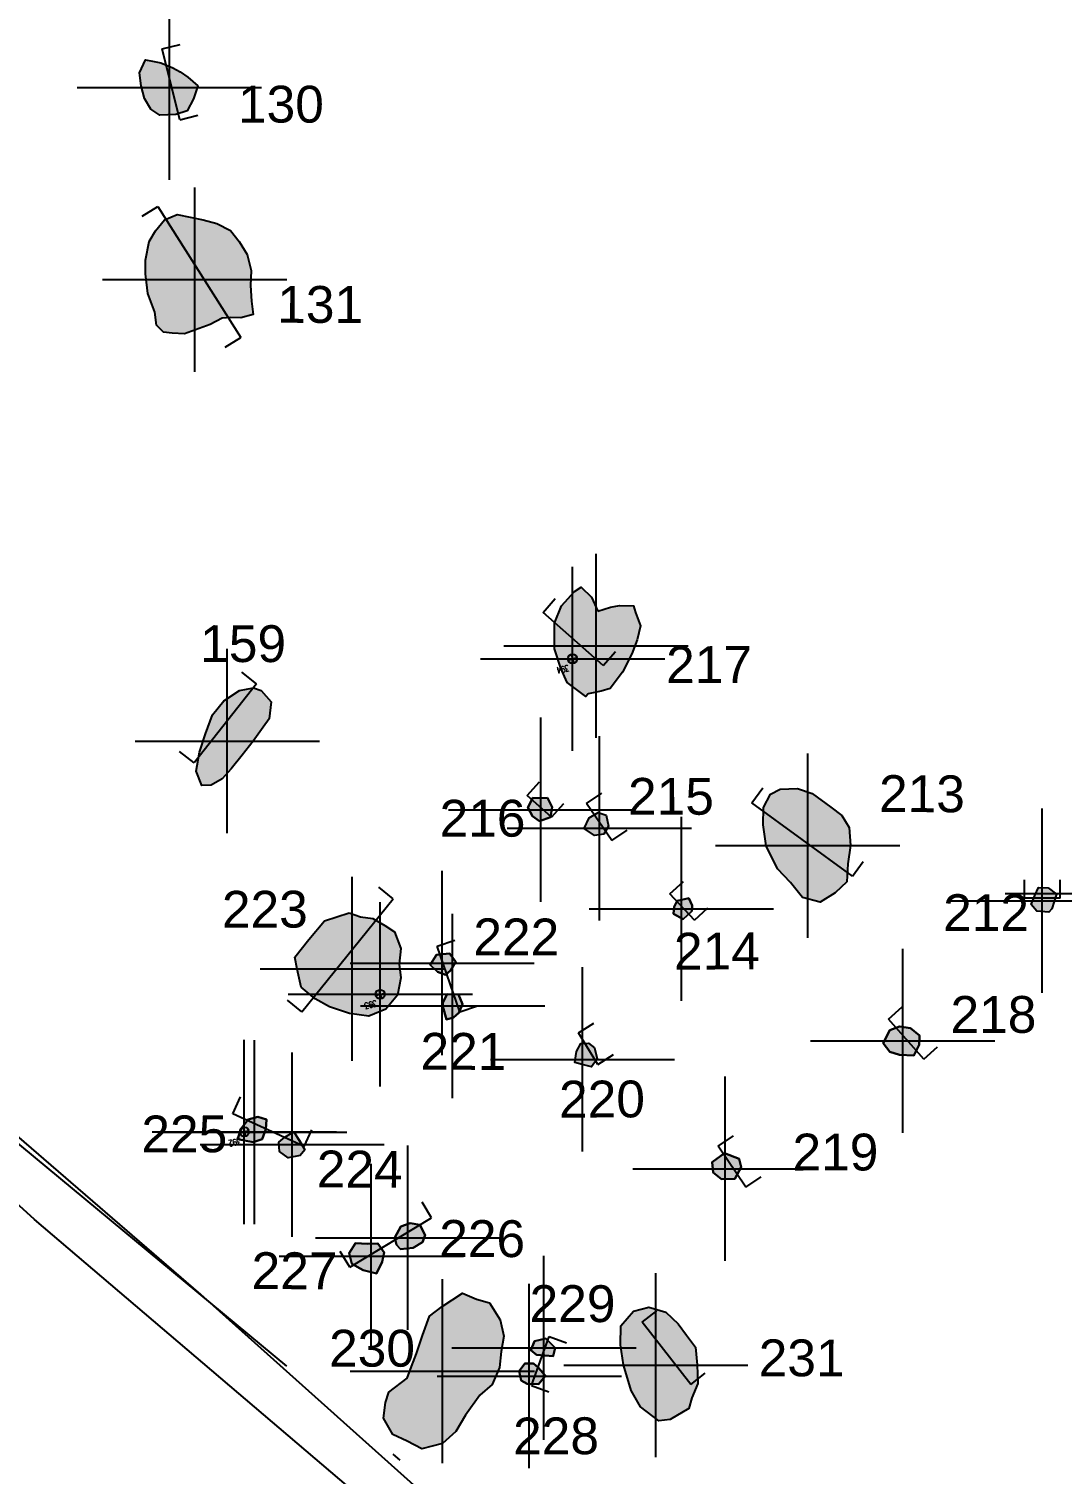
# Model space of a CAD drawing. Header units: millimetres. Extents: x 4462692 to 4462814, y 5793999 to 5794154.
# Drawn here: x 4462705.83 to 4462717.05, y 5794011.03 to 5794026.72 of the extents above; entities that cross this region are included whole.
import ezdxf
from ezdxf.enums import TextEntityAlignment as Align

# ---------------------------------------------------------------- set-up
doc = ezdxf.new("R2010")
doc.units = ezdxf.units.MM
doc.header["$PDMODE"] = 2
doc.header["$PDSIZE"] = -1
doc.linetypes.add('ACAD_ISO10W100', pattern=[18, 12, -3, 0, -3])
for name, color, linetype in [('00Befund', 36, 'Continuous'), ('00BefundNr', 36, 'Continuous'), ('00Profil', 5, 'Continuous'), ('GGok', 50, 'Continuous'), ('GGuk', 7, 'Continuous'), ('Gruben', 252, 'Continuous'), ('GUK', 90, 'ACAD_ISO10W100'), ('Höhenpunkte Befunde', 7, 'Continuous'), ('Keramik Pl.1', 60, 'Continuous'), ('Pfosten', 254, 'Continuous'), ('Salzmünder Kultur', 132, 'Continuous'), ('SBZ EZ', 16, 'Continuous'), ('Umrandung Hausgrundriss', 5, 'Continuous')]:
    doc.layers.add(name, color=color, linetype=linetype)
doc.styles.add('ROMANS', font='ROMANS.shx', dxfattribs={"width": 0.75})
doc.styles.get("Standard").update_dxf_attribs({"font": 'arial.ttf'})

# ---------------------------------------------------------------- blocks, each defined once
blk = doc.blocks.new('MESSPUNKT')
for p, q in [((0, -0.04), (0, 0.04)), ((0.04, 0), (-0.04, 0))]:
    blk.add_line(p, q)
blk.add_circle((0, 0), 0.05)
at = {"style": 'ROMANS', "width": 0.75, "flags": 1}
for tag, p in [('STANDPUNKT', (-0.06, -0.05)), ('MESSWERT', (-0.06, 0.05)), ('KOORDINATEN', (-0.06, -0.15))]:
    blk.add_attdef(tag, text='', height=0.07, dxfattribs=at).set_placement(p, align=Align.RIGHT)
at = {"style": 'ROMANS', "width": 0.75}
for tag, p in [('NUMMER', (0.06, 0.05)), ('INFO', (0.06, -0.15))]:
    blk.add_attdef(tag, p, '', height=0.07, dxfattribs=at)

msp = doc.modelspace()

# ---------------------------------------------------------------- hatches: boundary and pattern name
at = {"layer": 'Gruben'}
h = msp.add_hatch(color=256, dxfattribs=at)
h.dxf.hatch_style = 1
h.paths.add_polyline_path([(4462707.176, 5794026.371), (4462707.267, 5794026.354), (4462707.397, 5794026.3), (4462707.478, 5794026.256), (4462707.558, 5794026.2), (4462707.668, 5794026.103), (4462707.62, 5794025.962), (4462707.552, 5794025.833), (4462707.429, 5794025.793), (4462707.257, 5794025.787), (4462707.157, 5794025.851), (4462707.088, 5794025.966), (4462707.054, 5794026.104), (4462707.036, 5794026.244), (4462707.099, 5794026.385)])
h = msp.add_hatch(color=256, dxfattribs=at)
h.dxf.hatch_style = 1
h.paths.add_polyline_path([(4462707.725, 5794024.65), (4462707.875, 5794024.611), (4462708.022, 5794024.533), (4462708.118, 5794024.416), (4462708.205, 5794024.273), (4462708.247, 5794024.101), (4462708.241, 5794023.938), (4462708.252, 5794023.767), (4462708.27, 5794023.624), (4462708.134, 5794023.586), (4462708.028, 5794023.589), (4462707.933, 5794023.584), (4462707.801, 5794023.512), (4462707.642, 5794023.456), (4462707.524, 5794023.413), (4462707.391, 5794023.419), (4462707.294, 5794023.431), (4462707.22, 5794023.506), (4462707.202, 5794023.646), (4462707.125, 5794023.851), (4462707.099, 5794024.063), (4462707.1, 5794024.211), (4462707.141, 5794024.414), (4462707.208, 5794024.53), (4462707.308, 5794024.649), (4462707.445, 5794024.707)])
h = msp.add_hatch(color=256, dxfattribs=at)
h.dxf.hatch_style = 1
h.paths.add_polyline_path([(4462708.354, 5794019.539), (4462708.465, 5794019.417), (4462708.444, 5794019.232), (4462708.376, 5794019.141), (4462708.27, 5794018.989), (4462708.151, 5794018.838), (4462708.03, 5794018.69), (4462707.934, 5794018.581), (4462707.813, 5794018.514), (4462707.713, 5794018.509), (4462707.649, 5794018.664), (4462707.688, 5794018.871), (4462707.751, 5794019.072), (4462707.829, 5794019.278), (4462707.949, 5794019.429), (4462708.122, 5794019.54), (4462708.274, 5794019.571)])
h = msp.add_hatch(color=256, dxfattribs=at)
h.dxf.hatch_style = 1
h.paths.add_polyline_path([(4462714.336, 5794018.423), (4462714.538, 5794018.275), (4462714.657, 5794018.183), (4462714.737, 5794018.053), (4462714.753, 5794017.858), (4462714.721, 5794017.658), (4462714.713, 5794017.462), (4462714.584, 5794017.344), (4462714.423, 5794017.243), (4462714.231, 5794017.294), (4462714.101, 5794017.458), (4462713.96, 5794017.604), (4462713.836, 5794017.853), (4462713.803, 5794018.084), (4462713.809, 5794018.269), (4462713.884, 5794018.416), (4462713.987, 5794018.468), (4462714.177, 5794018.475)])
h = msp.add_hatch(color=256, dxfattribs=at)
h.dxf.hatch_style = 1
h.paths.add_polyline_path([(4462710.833, 5794012.893), (4462710.951, 5794012.709), (4462710.99, 5794012.531), (4462710.96, 5794012.365), (4462710.944, 5794012.19), (4462710.862, 5794012.006), (4462710.728, 5794011.89), (4462710.575, 5794011.674), (4462710.467, 5794011.497), (4462710.325, 5794011.366), (4462710.099, 5794011.308), (4462709.941, 5794011.392), (4462709.784, 5794011.464), (4462709.684, 5794011.641), (4462709.705, 5794011.811), (4462709.74, 5794011.924), (4462709.941, 5794012.074), (4462709.989, 5794012.201), (4462710.042, 5794012.344), (4462710.106, 5794012.54), (4462710.182, 5794012.748), (4462710.321, 5794012.855), (4462710.541, 5794013), (4462710.694, 5794012.935)])
h = msp.add_hatch(color=256, dxfattribs=at)
h.dxf.hatch_style = 1
h.paths.add_polyline_path([(4462712.749, 5794012.793), (4462712.882, 5794012.666), (4462712.972, 5794012.541), (4462713.069, 5794012.412), (4462713.088, 5794012.221), (4462713.095, 5794012.019), (4462713.031, 5794011.864), (4462712.996, 5794011.746), (4462712.793, 5794011.627), (4462712.671, 5794011.612), (4462712.474, 5794011.763), (4462712.372, 5794011.943), (4462712.289, 5794012.22), (4462712.254, 5794012.439), (4462712.258, 5794012.644), (4462712.396, 5794012.802), (4462712.564, 5794012.845)])
at = {"layer": 'Pfosten'}
h = msp.add_hatch(color=256, dxfattribs=at)
h.dxf.hatch_style = 1
h.paths.add_polyline_path([(4462711.874, 5794010.228), (4462711.971, 5794010.089), (4462712.041, 5794009.985), (4462712.038, 5794009.823), (4462711.945, 5794009.756), (4462711.741, 5794009.804), (4462711.616, 5794009.819), (4462711.57, 5794009.916), (4462711.557, 5794010.085), (4462711.66, 5794010.183), (4462711.765, 5794010.212)])
h.paths.add_polyline_path([(4462716.897, 5794017.399), (4462716.987, 5794017.329), (4462716.936, 5794017.171), (4462716.904, 5794017.136), (4462716.774, 5794017.145), (4462716.714, 5794017.219), (4462716.751, 5794017.317), (4462716.791, 5794017.403)])
h.paths.add_polyline_path([(4462717.551, 5794017.509), (4462717.653, 5794017.415), (4462717.625, 5794017.274), (4462717.599, 5794017.172), (4462717.464, 5794017.127), (4462717.307, 5794017.178), (4462717.229, 5794017.294), (4462717.278, 5794017.399), (4462717.368, 5794017.507)])
h.paths.add_polyline_path([(4462721.565, 5794018.173), (4462721.752, 5794018.136), (4462721.79, 5794018.027), (4462721.845, 5794017.899), (4462721.745, 5794017.781), (4462721.66, 5794017.758), (4462721.483, 5794017.75), (4462721.394, 5794017.903), (4462721.334, 5794018.013), (4462721.425, 5794018.145)])
h.paths.add_polyline_path([(4462726.593, 5794005.94), (4462726.722, 5794005.883), (4462726.758, 5794005.8), (4462726.774, 5794005.644), (4462726.744, 5794005.545), (4462726.616, 5794005.518), (4462726.452, 5794005.601), (4462726.377, 5794005.727), (4462726.43, 5794005.85), (4462726.499, 5794005.921)])
h.paths.add_polyline_path([(4462735.262, 5794014.212), (4462735.343, 5794014.166), (4462735.401, 5794014.048), (4462735.364, 5794013.92), (4462735.226, 5794013.881), (4462735.121, 5794013.931), (4462735.051, 5794014.027), (4462735.043, 5794014.125), (4462735.141, 5794014.22)])
h.paths.add_polyline_path([(4462735.234, 5794019.602), (4462735.399, 5794019.577), (4462735.48, 5794019.518), (4462735.497, 5794019.397), (4462735.414, 5794019.291), (4462735.27, 5794019.272), (4462735.18, 5794019.328), (4462735.137, 5794019.423), (4462735.161, 5794019.528)])
h.paths.add_polyline_path([(4462727.025, 5794016.42), (4462727.124, 5794016.323), (4462727.135, 5794016.189), (4462727.08, 5794016.023), (4462726.979, 5794015.956), (4462726.835, 5794015.946), (4462726.711, 5794016.045), (4462726.705, 5794016.144), (4462726.72, 5794016.312), (4462726.823, 5794016.407), (4462726.93, 5794016.433)])
h = msp.add_hatch(color=256, dxfattribs=at)
h.dxf.hatch_style = 1
h.paths.add_polyline_path([(4462715.18, 5794015.852), (4462715.106, 5794015.713), (4462715.177, 5794015.618), (4462715.283, 5794015.587), (4462715.44, 5794015.579), (4462715.497, 5794015.696), (4462715.501, 5794015.797), (4462715.402, 5794015.874), (4462715.283, 5794015.892)])
h.paths.add_polyline_path([(4462712.997, 5794017.285), (4462712.87, 5794017.257), (4462712.838, 5794017.194), (4462712.832, 5794017.118), (4462712.937, 5794017.058), (4462713.029, 5794017.144), (4462713.035, 5794017.205)])
h.paths.add_polyline_path([(4462711.916, 5794018.158), (4462712.013, 5794018.216), (4462712.099, 5794018.187), (4462712.124, 5794018.069), (4462712.073, 5794017.982), (4462711.974, 5794017.967), (4462711.861, 5794018.044)])
h.paths.add_polyline_path([(4462711.465, 5794018.375), (4462711.393, 5794018.372), (4462711.303, 5794018.375), (4462711.248, 5794018.27), (4462711.301, 5794018.178), (4462711.377, 5794018.124), (4462711.495, 5794018.167), (4462711.514, 5794018.273)])
h.paths.add_polyline_path([(4462710.469, 5794016.597), (4462710.398, 5794016.684), (4462710.26, 5794016.673), (4462710.189, 5794016.561), (4462710.271, 5794016.485), (4462710.355, 5794016.453), (4462710.409, 5794016.501)])
h.paths.add_polyline_path([(4462710.499, 5794016.241), (4462710.373, 5794016.243), (4462710.329, 5794016.154), (4462710.328, 5794016.11), (4462710.368, 5794015.969), (4462710.442, 5794015.992), (4462710.502, 5794016.04), (4462710.542, 5794016.137)])
h.paths.add_polyline_path([(4462711.824, 5794015.707), (4462711.91, 5794015.712), (4462711.974, 5794015.663), (4462712.003, 5794015.543), (4462711.941, 5794015.456), (4462711.84, 5794015.479), (4462711.759, 5794015.502), (4462711.777, 5794015.621)])
h.paths.add_polyline_path([(4462708.711, 5794014.748), (4462708.83, 5794014.553), (4462708.78, 5794014.492), (4462708.649, 5794014.466), (4462708.554, 5794014.536), (4462708.547, 5794014.639), (4462708.613, 5794014.692)])
h.paths.add_polyline_path([(4462708.415, 5794014.883), (4462708.319, 5794014.914), (4462708.215, 5794014.882), (4462708.141, 5794014.79), (4462708.1, 5794014.67), (4462708.269, 5794014.638), (4462708.366, 5794014.669), (4462708.408, 5794014.777)])
h.paths.add_polyline_path([(4462710.077, 5794013.739), (4462709.972, 5794013.76), (4462709.872, 5794013.721), (4462709.805, 5794013.603), (4462709.826, 5794013.522), (4462709.868, 5794013.476), (4462710.004, 5794013.491), (4462710.108, 5794013.551), (4462710.137, 5794013.627)])
h.paths.add_polyline_path([(4462709.621, 5794013.538), (4462709.51, 5794013.535), (4462709.38, 5794013.543), (4462709.311, 5794013.433), (4462709.34, 5794013.316), (4462709.461, 5794013.248), (4462709.607, 5794013.213), (4462709.67, 5794013.34), (4462709.691, 5794013.441)])
h.paths.add_polyline_path([(4462711.546, 5794012.406), (4462711.446, 5794012.505), (4462711.322, 5794012.479), (4462711.284, 5794012.378), (4462711.343, 5794012.329), (4462711.525, 5794012.316)])
h.paths.add_polyline_path([(4462711.44, 5794012.1), (4462711.362, 5794012.192), (4462711.31, 5794012.235), (4462711.216, 5794012.235), (4462711.157, 5794012.151), (4462711.177, 5794012.052), (4462711.242, 5794012.013), (4462711.366, 5794012.009)])
h = msp.add_hatch(color=256, dxfattribs=at)
h.dxf.hatch_style = 1
h.paths.add_polyline_path([(4462713.544, 5794014.456), (4462713.384, 5794014.517), (4462713.25, 5794014.42), (4462713.262, 5794014.309), (4462713.353, 5794014.236), (4462713.497, 5794014.24), (4462713.566, 5794014.365)])
at = {"layer": 'Salzmünder Kultur'}
h = msp.add_hatch(color=256, dxfattribs=at)
h.dxf.hatch_style = 1
h.paths.add_polyline_path([(4462709.311, 5794017.126), (4462709.433, 5794017.082), (4462709.566, 5794017.067), (4462709.698, 5794016.988), (4462709.804, 5794016.92), (4462709.873, 5794016.741), (4462709.854, 5794016.571), (4462709.871, 5794016.423), (4462709.836, 5794016.235), (4462709.707, 5794016.083), (4462709.523, 5794016.005), (4462709.313, 5794016.036), (4462709.096, 5794016.105), (4462708.942, 5794016.194), (4462708.791, 5794016.322), (4462708.745, 5794016.516), (4462708.72, 5794016.646), (4462708.873, 5794016.839), (4462709.042, 5794017.039)])
at = {"layer": 'SBZ EZ'}
h = msp.add_hatch(color=256, dxfattribs=at)
h.dxf.hatch_style = 1
h.paths.add_polyline_path([(4462712.009, 5794020.401), (4462712.148, 5794020.445), (4462712.246, 5794020.464), (4462712.398, 5794020.461), (4462712.42, 5794020.388), (4462712.472, 5794020.243), (4462712.437, 5794020.09), (4462712.378, 5794019.94), (4462712.277, 5794019.738), (4462712.145, 5794019.564), (4462712.044, 5794019.535), (4462711.904, 5794019.503), (4462711.879, 5794019.477), (4462711.675, 5794019.627), (4462711.609, 5794019.783), (4462711.541, 5794019.993), (4462711.541, 5794020.27), (4462711.616, 5794020.459), (4462711.755, 5794020.617), (4462711.828, 5794020.661), (4462711.942, 5794020.555)])

# ---------------------------------------------------------------- linework, layer by layer
at = {"layer": '00Befund'}
for points in [[(4462707.176, 5794026.371, 52.892), (4462707.267, 5794026.354, 52.899), (4462707.397, 5794026.3, 52.888), (4462707.478, 5794026.256, 52.882), (4462707.558, 5794026.2, 52.89), (4462707.668, 5794026.103, 52.899), (4462707.62, 5794025.962, 52.89), (4462707.552, 5794025.833, 52.9), (4462707.429, 5794025.793, 52.893), (4462707.257, 5794025.787, 52.895), (4462707.157, 5794025.851, 52.894), (4462707.088, 5794025.966, 52.899), (4462707.054, 5794026.104, 52.908), (4462707.036, 5794026.244, 52.915), (4462707.099, 5794026.385, 52.911)], [(4462707.725, 5794024.65, 52.918), (4462707.875, 5794024.611, 52.898), (4462708.022, 5794024.533, 52.911), (4462708.118, 5794024.416, 52.923), (4462708.205, 5794024.273, 52.926), (4462708.247, 5794024.101, 52.92), (4462708.241, 5794023.938, 52.929), (4462708.252, 5794023.767, 52.911), (4462708.27, 5794023.624, 52.921), (4462708.134, 5794023.586, 52.908), (4462708.028, 5794023.589, 52.924), (4462707.933, 5794023.584, 52.929), (4462707.801, 5794023.512, 52.942), (4462707.642, 5794023.456, 52.936), (4462707.524, 5794023.413, 52.917), (4462707.391, 5794023.419, 52.923), (4462707.294, 5794023.431, 52.911), (4462707.22, 5794023.506, 52.924), (4462707.202, 5794023.646, 52.93), (4462707.125, 5794023.851, 52.933), (4462707.099, 5794024.063, 52.918), (4462707.1, 5794024.211, 52.933), (4462707.141, 5794024.414, 52.925), (4462707.208, 5794024.53, 52.91), (4462707.308, 5794024.649, 52.899), (4462707.445, 5794024.707, 52.895)], [(4462712.009, 5794020.401, 52.773), (4462712.148, 5794020.445, 52.756), (4462712.246, 5794020.464, 52.76), (4462712.398, 5794020.461, 52.755), (4462712.42, 5794020.388, 52.763), (4462712.472, 5794020.243, 52.763), (4462712.437, 5794020.09, 52.753), (4462712.378, 5794019.94, 52.752), (4462712.277, 5794019.738, 52.756), (4462712.145, 5794019.564, 52.777), (4462712.044, 5794019.535, 52.766), (4462711.904, 5794019.503, 52.791), (4462711.879, 5794019.477, 52.792), (4462711.675, 5794019.627, 52.789), (4462711.609, 5794019.783, 52.788), (4462711.541, 5794019.993, 52.787), (4462711.541, 5794020.27, 52.794), (4462711.616, 5794020.459, 52.808), (4462711.755, 5794020.617, 52.793), (4462711.828, 5794020.661, 52.803), (4462711.942, 5794020.555, 52.795)], [(4462708.354, 5794019.539, 52.779), (4462708.465, 5794019.417, 52.784), (4462708.444, 5794019.232, 52.791), (4462708.376, 5794019.141, 52.819), (4462708.27, 5794018.989, 52.831), (4462708.151, 5794018.838, 52.835), (4462708.03, 5794018.69, 52.832), (4462707.934, 5794018.581, 52.818), (4462707.813, 5794018.514, 52.817), (4462707.713, 5794018.509, 52.824), (4462707.649, 5794018.664, 52.838), (4462707.688, 5794018.871, 52.827), (4462707.751, 5794019.072, 52.841), (4462707.829, 5794019.278, 52.831), (4462707.949, 5794019.429, 52.84), (4462708.122, 5794019.54, 52.838), (4462708.274, 5794019.571, 52.8)], [(4462714.336, 5794018.423, 52.689), (4462714.538, 5794018.275, 52.674), (4462714.657, 5794018.183, 52.684), (4462714.737, 5794018.053, 52.697), (4462714.753, 5794017.858, 52.694), (4462714.721, 5794017.658, 52.725), (4462714.713, 5794017.462, 52.717), (4462714.584, 5794017.344, 52.737), (4462714.423, 5794017.243, 52.771), (4462714.231, 5794017.294, 52.759), (4462714.101, 5794017.458, 52.755), (4462713.96, 5794017.604, 52.761), (4462713.836, 5794017.853, 52.758), (4462713.803, 5794018.084, 52.767), (4462713.809, 5794018.269, 52.76), (4462713.884, 5794018.416, 52.751), (4462713.987, 5794018.468, 52.747), (4462714.177, 5794018.475, 52.728)], [(4462711.465, 5794018.375, 52.78), (4462711.514, 5794018.273, 52.806), (4462711.495, 5794018.167, 52.798), (4462711.377, 5794018.124, 52.806), (4462711.301, 5794018.178, 52.788), (4462711.248, 5794018.27, 52.789), (4462711.303, 5794018.375, 52.787), (4462711.393, 5794018.372, 52.795)], [(4462712.099, 5794018.187, 52.786), (4462712.124, 5794018.069, 52.792), (4462712.073, 5794017.982, 52.79), (4462711.974, 5794017.967, 52.797), (4462711.861, 5794018.044, 52.797), (4462711.916, 5794018.158, 52.788), (4462712.013, 5794018.216, 52.774)], [(4462716.897, 5794017.399, 52.786), (4462716.987, 5794017.329, 52.781), (4462716.936, 5794017.171, 52.787), (4462716.904, 5794017.136, 52.8), (4462716.774, 5794017.145, 52.806), (4462716.714, 5794017.219, 52.8), (4462716.751, 5794017.317, 52.788), (4462716.791, 5794017.403, 52.778)], [(4462712.997, 5794017.285, 52.766), (4462713.035, 5794017.205, 52.76), (4462713.029, 5794017.144, 52.763), (4462712.937, 5794017.058, 52.769), (4462712.832, 5794017.118, 52.765), (4462712.838, 5794017.194, 52.769), (4462712.87, 5794017.257, 52.762)], [(4462709.311, 5794017.126, 52.745), (4462709.433, 5794017.082, 52.742), (4462709.566, 5794017.067, 52.756), (4462709.698, 5794016.988, 52.754), (4462709.804, 5794016.92, 52.771), (4462709.873, 5794016.741, 52.776), (4462709.854, 5794016.571, 52.764), (4462709.871, 5794016.423, 52.769), (4462709.836, 5794016.235, 52.766), (4462709.707, 5794016.083, 52.769), (4462709.523, 5794016.005, 52.783), (4462709.313, 5794016.036, 52.803), (4462709.096, 5794016.105, 52.82), (4462708.942, 5794016.194, 52.787), (4462708.791, 5794016.322, 52.81), (4462708.745, 5794016.516, 52.776), (4462708.72, 5794016.646, 52.783), (4462708.873, 5794016.839, 52.772), (4462709.042, 5794017.039, 52.753)], [(4462710.398, 5794016.684, 52.75), (4462710.469, 5794016.597, 52.764), (4462710.409, 5794016.501, 52.767), (4462710.355, 5794016.453, 52.77), (4462710.271, 5794016.485, 52.771), (4462710.189, 5794016.561, 52.772), (4462710.26, 5794016.673, 52.762)], [(4462710.499, 5794016.241, 52.765), (4462710.542, 5794016.137, 52.772), (4462710.502, 5794016.04, 52.774), (4462710.442, 5794015.992, 52.773), (4462710.368, 5794015.969, 52.77), (4462710.328, 5794016.11, 52.772), (4462710.329, 5794016.154, 52.773), (4462710.373, 5794016.243, 52.78)], [(4462715.501, 5794015.797, 52.792), (4462715.497, 5794015.696, 52.804), (4462715.44, 5794015.579, 52.816), (4462715.283, 5794015.587, 52.814), (4462715.177, 5794015.618, 52.807), (4462715.106, 5794015.713, 52.804), (4462715.18, 5794015.852, 52.796), (4462715.283, 5794015.892, 52.798), (4462715.402, 5794015.874, 52.79)], [(4462711.91, 5794015.712, 52.744), (4462711.974, 5794015.663, 52.732), (4462712.003, 5794015.543, 52.736), (4462711.941, 5794015.456, 52.74), (4462711.84, 5794015.479, 52.745), (4462711.759, 5794015.502, 52.732), (4462711.777, 5794015.621, 52.745), (4462711.824, 5794015.707, 52.737)], [(4462708.319, 5794014.914, 52.808), (4462708.415, 5794014.883, 52.808), (4462708.408, 5794014.777, 52.811), (4462708.366, 5794014.669, 52.834), (4462708.269, 5794014.638, 52.841), (4462708.1, 5794014.67, 52.834), (4462708.141, 5794014.79, 52.831), (4462708.215, 5794014.882, 52.817)], [(4462708.711, 5794014.748, 52.824), (4462708.771, 5794014.657, 52.83), (4462708.83, 5794014.553, 52.834), (4462708.78, 5794014.492, 52.836), (4462708.649, 5794014.466, 52.822), (4462708.554, 5794014.536, 52.836), (4462708.547, 5794014.639, 52.822), (4462708.613, 5794014.692, 52.82)], [(4462713.544, 5794014.456, 52.802), (4462713.566, 5794014.365, 52.82), (4462713.497, 5794014.24, 52.833), (4462713.353, 5794014.236, 52.818), (4462713.262, 5794014.309, 52.81), (4462713.25, 5794014.42, 52.806), (4462713.384, 5794014.517, 52.792)], [(4462710.077, 5794013.739, 52.801), (4462710.137, 5794013.627, 52.799), (4462710.108, 5794013.551, 52.799), (4462710.004, 5794013.491, 52.8), (4462709.868, 5794013.476, 52.806), (4462709.826, 5794013.522, 52.807), (4462709.805, 5794013.603, 52.822), (4462709.872, 5794013.721, 52.811), (4462709.972, 5794013.76, 52.794)], [(4462709.51, 5794013.535, 52.808), (4462709.621, 5794013.538, 52.811), (4462709.691, 5794013.441, 52.816), (4462709.67, 5794013.34, 52.819), (4462709.607, 5794013.213, 52.817), (4462709.461, 5794013.248, 52.813), (4462709.34, 5794013.316, 52.824), (4462709.311, 5794013.433, 52.824), (4462709.38, 5794013.543, 52.811)], [(4462710.833, 5794012.893, 52.794), (4462710.951, 5794012.709, 52.776), (4462710.99, 5794012.531, 52.798), (4462710.96, 5794012.365, 52.795), (4462710.944, 5794012.19, 52.802), (4462710.862, 5794012.006, 52.811), (4462710.728, 5794011.89, 52.808), (4462710.575, 5794011.674, 52.805), (4462710.467, 5794011.497, 52.809), (4462710.325, 5794011.366, 52.8), (4462710.099, 5794011.308, 52.818), (4462709.941, 5794011.392, 52.829), (4462709.784, 5794011.464, 52.821), (4462709.684, 5794011.641, 52.848), (4462709.705, 5794011.811, 52.854), (4462709.74, 5794011.924, 52.829), (4462709.941, 5794012.074, 52.815), (4462709.989, 5794012.201, 52.822), (4462710.042, 5794012.344, 52.806), (4462710.106, 5794012.54, 52.794), (4462710.182, 5794012.748, 52.784), (4462710.321, 5794012.855, 52.785), (4462710.541, 5794013, 52.792), (4462710.694, 5794012.935, 52.805)], [(4462712.749, 5794012.793, 52.825), (4462712.882, 5794012.666, 52.831), (4462712.972, 5794012.541, 52.826), (4462713.069, 5794012.412, 52.844), (4462713.088, 5794012.221, 52.86), (4462713.095, 5794012.019, 52.868), (4462713.031, 5794011.864, 52.853), (4462712.996, 5794011.746, 52.838), (4462712.793, 5794011.627, 52.849), (4462712.671, 5794011.612, 52.866), (4462712.474, 5794011.763, 52.858), (4462712.372, 5794011.943, 52.849), (4462712.289, 5794012.22, 52.837), (4462712.254, 5794012.439, 52.846), (4462712.258, 5794012.644, 52.834), (4462712.396, 5794012.802, 52.829), (4462712.564, 5794012.845, 52.83)], [(4462711.446, 5794012.505, 52.811), (4462711.546, 5794012.406, 52.819), (4462711.525, 5794012.316, 52.832), (4462711.343, 5794012.329, 52.832), (4462711.284, 5794012.378, 52.832), (4462711.322, 5794012.479, 52.823)], [(4462711.216, 5794012.235, 52.823), (4462711.31, 5794012.235, 52.823), (4462711.362, 5794012.192, 52.821), (4462711.44, 5794012.1, 52.816), (4462711.366, 5794012.009, 52.827), (4462711.242, 5794012.013, 52.82), (4462711.177, 5794012.052, 52.82), (4462711.157, 5794012.151, 52.82)]]:
    msp.add_polyline3d(points, close=True, dxfattribs=at)
at = {"layer": '00Profil'}
for p, q in [((4462707.281, 5794026.506, 52.851), (4462707.475, 5794026.555, 52.851)), ((4462707.474, 5794025.737, 52.866), (4462707.668, 5794025.786, 52.866)), ((4462707.065, 5794024.688, 52.895), (4462707.234, 5794024.794, 52.895)), ((4462707.965, 5794023.266, 52.931), (4462708.134, 5794023.372, 52.931)), ((4462711.416, 5794020.389, 52.749), (4462711.548, 5794020.539, 52.749)), ((4462712.068, 5794019.813, 52.746), (4462712.2, 5794019.963, 52.746)), ((4462708.304, 5794019.614, 52.752), (4462708.146, 5794019.738, 52.752)), ((4462707.628, 5794018.754, 52.782), (4462707.471, 5794018.878, 52.782)), ((4462711.243, 5794018.401, 52.996), (4462711.377, 5794018.55, 52.996)), ((4462711.888, 5794018.314, 52.769), (4462712.054, 5794018.426, 52.769)), ((4462713.681, 5794018.321, 52.694), (4462713.799, 5794018.483, 52.694)), ((4462711.508, 5794018.164, 53.003), (4462711.641, 5794018.313, 53.003)), ((4462712.162, 5794017.912, 52.784), (4462712.327, 5794018.025, 52.784)), ((4462714.772, 5794017.525, 52.643), (4462714.889, 5794017.686, 52.643)), ((4462712.792, 5794017.332, 52.773), (4462712.938, 5794017.468, 52.773)), ((4462716.642, 5794017.286, 52.796), (4462716.642, 5794017.486, 52.796)), ((4462717.027, 5794017.285, 52.785), (4462717.027, 5794017.485, 52.785)), ((4462709.788, 5794017.279, 52.699), (4462709.632, 5794017.405, 52.699)), ((4462713.057, 5794017.046, 52.78), (4462713.204, 5794017.182, 52.78)), ((4462710.267, 5794016.765, 52.745), (4462710.456, 5794016.83, 52.745)), ((4462708.798, 5794016.053, 52.767), (4462708.642, 5794016.178, 52.767)), ((4462710.513, 5794016.053, 52.758), (4462710.702, 5794016.118, 52.758)), ((4462715.163, 5794015.972, 52.796), (4462715.313, 5794016.105, 52.796)), ((4462711.798, 5794015.823, 52.737), (4462711.967, 5794015.928, 52.737)), ((4462712.01, 5794015.482, 52.726), (4462712.179, 5794015.588, 52.726)), ((4462715.548, 5794015.54, 52.801), (4462715.697, 5794015.673, 52.801)), ((4462708.047, 5794014.946, 52.818), (4462708.131, 5794015.128, 52.818)), ((4462708.822, 5794014.591, 52.822), (4462708.905, 5794014.772, 52.822)), ((4462713.316, 5794014.596, 52.765), (4462713.482, 5794014.707, 52.765)), ((4462713.615, 5794014.15, 52.815), (4462713.781, 5794014.261, 52.815)), ((4462710.206, 5794013.815, 52.778), (4462710.103, 5794013.987, 52.778)), ((4462709.317, 5794013.28, 52.809), (4462709.214, 5794013.451, 52.809)), ((4462712.491, 5794012.683, 52.798), (4462712.649, 5794012.806, 52.798)), ((4462711.481, 5794012.527, 52.811), (4462711.669, 5794012.459, 52.811)), ((4462713.018, 5794012.007, 52.815), (4462713.175, 5794012.13, 52.815)), ((4462711.291, 5794011.996, 52.807), (4462711.479, 5794011.929, 52.807))]:
    msp.add_line(p, q, dxfattribs=at)
for points in [[(4462707.474, 5794025.737, 52.866), (4462707.281, 5794026.506, 52.851)], [(4462707.234, 5794024.794, 52.895), (4462708.134, 5794023.372, 52.931)], [(4462712.068, 5794019.813, 52.746), (4462711.416, 5794020.389, 52.749)], [(4462708.304, 5794019.614, 52.752), (4462707.628, 5794018.754, 52.782)], [(4462711.508, 5794018.164, 53.003), (4462711.243, 5794018.401, 52.996)], [(4462712.162, 5794017.912, 52.784), (4462711.888, 5794018.314, 52.769)], [(4462714.772, 5794017.525, 52.643), (4462713.681, 5794018.321, 52.694)], [(4462713.057, 5794017.046, 52.78), (4462712.792, 5794017.332, 52.773)], [(4462708.798, 5794016.053, 52.767), (4462709.788, 5794017.279, 52.699)], [(4462717.027, 5794017.285, 52.785), (4462716.642, 5794017.286, 52.796)], [(4462710.513, 5794016.053, 52.758), (4462710.267, 5794016.765, 52.745)], [(4462715.548, 5794015.54, 52.801), (4462715.163, 5794015.972, 52.796)], [(4462712.01, 5794015.482, 52.726), (4462711.798, 5794015.823, 52.737)], [(4462708.822, 5794014.591, 52.822), (4462708.047, 5794014.946, 52.818)], [(4462713.615, 5794014.15, 52.815), (4462713.316, 5794014.596, 52.765)], [(4462709.317, 5794013.28, 52.809), (4462710.206, 5794013.815, 52.778)], [(4462713.018, 5794012.007, 52.815), (4462712.491, 5794012.683, 52.798)], [(4462711.291, 5794011.996, 52.807), (4462711.481, 5794012.527, 52.811)]]:
    msp.add_polyline3d(points, dxfattribs=at)
at = {"layer": 'GGok'}
msp.add_polyline3d([(4462777.829, 5794061.092, 52.781), (4462771.76, 5794054.059, 52.782), (4462765.534, 5794047.042, 53.057), (4462759.669, 5794040.206, 53.145), (4462753.454, 5794032.999, 53.038), (4462747.603, 5794026.254, 53.124), (4462742.014, 5794020.04, 53.165), (4462732.903, 5794009.653, 53.489), (4462726.752, 5794002.668, 53.459), (4462723.859, 5793999.423, 53.514), (4462723.855, 5793999.422, 53.507), (4462716.984, 5794004.098, 53.306), (4462709.939, 5794010.352, 53.307), (4462705.895, 5794013.798, 53.308), (4462701.104, 5794018.151, 53.275), (4462695.171, 5794023.291, 53.27), (4462692.064, 5794026.228, 53.305), (4462698.152, 5794033.433, 53.33), (4462704.502, 5794040.673, 53.406), (4462710.519, 5794047.533, 53.315), (4462715.528, 5794053.2, 53.142), (4462718.239, 5794056.554, 53.049), (4462724.39, 5794063.301, 52.914)], dxfattribs=at)
at = {"layer": 'GGuk'}
msp.add_polyline3d([(4462743.313, 5794021.757, 52.692), (4462736.491, 5794014.046, 52.718), (4462730.614, 5794007.466, 52.842), (4462726.933, 5794003.306, 52.777), (4462723.902, 5793999.647, 52.85), (4462720.658, 5794002.236, 52.885), (4462713.491, 5794007.8, 53.006), (4462707.699, 5794012.983, 52.984), (4462702.398, 5794017.564, 53.005), (4462697.001, 5794021.839, 52.892), (4462692.337, 5794026.154, 52.818), (4462698.1, 5794033.028, 52.693), (4462704.016, 5794039.653, 52.669), (4462709.471, 5794045.967, 52.655), (4462715.808, 5794052.972, 52.448), (4462718.734, 5794056.312, 52.342), (4462723.105, 5794061.278, 52.273)], dxfattribs=at)
at = {"layer": 'GUK', "ltscale": 0.5}
msp.add_line((4462697.001, 5794021.839, 52.892), (4462723.856, 5793999.592, 52.851), dxfattribs=at)
at = {"layer": 'Höhenpunkte Befunde', "extrusion": (-0.0012, 5.29667e-05, 0.999999)}
for p in [(4462707.359, 5794026.085, 52.906), (4462707.634, 5794024.001, 52.907), (4462711.99, 5794020.026, 52.787), (4462711.735, 5794019.884, 52.808), (4462707.987, 5794018.992, 52.845), (4462711.39, 5794018.247, 52.807), (4462712.027, 5794018.045, 52.8), (4462714.288, 5794017.857, 52.754), (4462717.431, 5794017.336, 52.861), (4462712.916, 5794017.171, 52.78), (4462716.831, 5794017.258, 52.801), (4462709.344, 5794016.519, 52.798), (4462710.32, 5794016.582, 52.765), (4462709.648, 5794016.243, 52.795), (4462710.433, 5794016.117, 52.78), (4462715.319, 5794015.738, 52.806), (4462711.843, 5794015.536, 52.742), (4462708.172, 5794014.749, 52.823), (4462708.284, 5794014.746, 52.83), (4462708.692, 5794014.611, 52.84), (4462713.39, 5794014.349, 52.823), (4462709.946, 5794013.6, 52.802), (4462709.55, 5794013.401, 52.816), (4462711.424, 5794012.405, 52.827), (4462710.322, 5794012.152, 52.854), (4462711.265, 5794012.099, 52.819), (4462712.639, 5794012.217, 52.866)]:
    msp.add_point(p, dxfattribs=at)
at = {"layer": 'Umrandung Hausgrundriss', "color": 5}
for points, elevation in [([(4462711.465, 5794018.375), (4462711.393, 5794018.372), (4462711.303, 5794018.375), (4462711.248, 5794018.27), (4462711.301, 5794018.178), (4462711.377, 5794018.124), (4462711.495, 5794018.167), (4462711.514, 5794018.273), (4462711.465, 5794018.375)], 52.78), ([(4462711.916, 5794018.158), (4462712.013, 5794018.216), (4462712.099, 5794018.187), (4462712.124, 5794018.069), (4462712.073, 5794017.982), (4462711.974, 5794017.967), (4462711.861, 5794018.044), (4462711.916, 5794018.158)], 52.788), ([(4462712.997, 5794017.285), (4462712.87, 5794017.257), (4462712.838, 5794017.194), (4462712.832, 5794017.118), (4462712.937, 5794017.058), (4462713.029, 5794017.144), (4462713.035, 5794017.205), (4462712.997, 5794017.285)], 52.766), ([(4462710.469, 5794016.597), (4462710.398, 5794016.684), (4462710.26, 5794016.673), (4462710.189, 5794016.561), (4462710.271, 5794016.485), (4462710.355, 5794016.453), (4462710.409, 5794016.501), (4462710.469, 5794016.597)], 52.764), ([(4462710.499, 5794016.241), (4462710.373, 5794016.243), (4462710.329, 5794016.154), (4462710.328, 5794016.11), (4462710.368, 5794015.969), (4462710.442, 5794015.992), (4462710.502, 5794016.04), (4462710.542, 5794016.137), (4462710.499, 5794016.241)], 52.765), ([(4462715.18, 5794015.852), (4462715.106, 5794015.713), (4462715.177, 5794015.618), (4462715.283, 5794015.587), (4462715.44, 5794015.579), (4462715.497, 5794015.696), (4462715.501, 5794015.797), (4462715.402, 5794015.874), (4462715.283, 5794015.892), (4462715.18, 5794015.852)], 52.796), ([(4462711.824, 5794015.707), (4462711.91, 5794015.712), (4462711.974, 5794015.663), (4462712.003, 5794015.543), (4462711.941, 5794015.456), (4462711.84, 5794015.479), (4462711.759, 5794015.502), (4462711.777, 5794015.621), (4462711.824, 5794015.707)], 52.737), ([(4462708.415, 5794014.883), (4462708.319, 5794014.914), (4462708.215, 5794014.882), (4462708.141, 5794014.79), (4462708.1, 5794014.67), (4462708.269, 5794014.638), (4462708.366, 5794014.669), (4462708.408, 5794014.777), (4462708.415, 5794014.883)], 52.808), ([(4462708.711, 5794014.748), (4462708.83, 5794014.553), (4462708.78, 5794014.492), (4462708.649, 5794014.466), (4462708.554, 5794014.536), (4462708.547, 5794014.639), (4462708.613, 5794014.692), (4462708.711, 5794014.748)], 52.824), ([(4462713.544, 5794014.456), (4462713.384, 5794014.517), (4462713.25, 5794014.42), (4462713.262, 5794014.309), (4462713.353, 5794014.236), (4462713.497, 5794014.24), (4462713.566, 5794014.365), (4462713.544, 5794014.456)], 52.802), ([(4462710.077, 5794013.739), (4462709.972, 5794013.76), (4462709.872, 5794013.721), (4462709.805, 5794013.603), (4462709.826, 5794013.522), (4462709.868, 5794013.476), (4462710.004, 5794013.491), (4462710.108, 5794013.551), (4462710.137, 5794013.627), (4462710.077, 5794013.739)], 52.801), ([(4462709.621, 5794013.538), (4462709.51, 5794013.535), (4462709.38, 5794013.543), (4462709.311, 5794013.433), (4462709.34, 5794013.316), (4462709.461, 5794013.248), (4462709.607, 5794013.213), (4462709.67, 5794013.34), (4462709.691, 5794013.441), (4462709.621, 5794013.538)], 52.811), ([(4462711.546, 5794012.406), (4462711.446, 5794012.505), (4462711.322, 5794012.479), (4462711.284, 5794012.378), (4462711.343, 5794012.329), (4462711.525, 5794012.316), (4462711.546, 5794012.406)], 52.819), ([(4462711.44, 5794012.1), (4462711.362, 5794012.192), (4462711.31, 5794012.235), (4462711.216, 5794012.235), (4462711.157, 5794012.151), (4462711.177, 5794012.052), (4462711.242, 5794012.013), (4462711.366, 5794012.009), (4462711.44, 5794012.1)], 52.816)]:
    msp.add_lwpolyline(points, dxfattribs=dict(at, elevation=elevation))

# ---------------------------------------------------------------- block references
at = {"layer": 'Keramik Pl.1', "extrusion": (-0.0012, 5.29667e-05, 0.999999)}
ref = msp.add_blockref('MESSPUNKT', (4462708.586, 5794020.157, -4994.502), dxfattribs=dict(at, rotation=194.1178981687214))
ref.add_attrib('NUMMER', '394', (4462708.54, 5794020.094, -4994.502), dxfattribs={"layer": '0', "color": 0, "extrusion": (-0.0012, 5.29667e-05, 0.999999), "height": 0.07, "rotation": 194.1179, "style": 'ROMANS', "width": 0.75})
ref = msp.add_blockref('MESSPUNKT', (4462706.499, 5794016.516, -4994.513), dxfattribs=dict(at, rotation=194.1178981687214))
ref.add_attrib('NUMMER', '393', (4462706.453, 5794016.453, -4994.513), dxfattribs={"layer": '0', "color": 0, "extrusion": (-0.0012, 5.29667e-05, 0.999999), "height": 0.07, "rotation": 194.1179, "style": 'ROMANS', "width": 0.75})
ref = msp.add_blockref('MESSPUNKT', (4462705.024, 5794015.022, -4994.483), dxfattribs=dict(at, rotation=194.1178981687214))
ref.add_attrib('NUMMER', '392', (4462704.978, 5794014.959, -4994.483), dxfattribs={"layer": '0', "color": 0, "extrusion": (-0.0012, 5.29667e-05, 0.999999), "height": 0.07, "rotation": 194.1179, "style": 'ROMANS', "width": 0.75})

# ---------------------------------------------------------------- texts
at = {"layer": '00BefundNr', "extrusion": (0.00115, -0.00034497, 0.999999), "insert": (4462708.104, 5794026.106), "char_height": 0.4, "attachment_point": 1, "text_direction": (0.999999, -0.000834, -0.001151)}
msp.add_mtext_dynamic_manual_height_columns('130', width=50.5322, gutter_width=12.5, heights=[0], dxfattribs=at)
at = {"layer": '00BefundNr', "extrusion": (0.00115, -0.000345022, 0.999999), "insert": (4462708.53, 5794023.932), "char_height": 0.4, "attachment_point": 1, "text_direction": (0.999999, -0.000878, -0.001151)}
msp.add_mtext_dynamic_manual_height_columns('131', width=5.18109, gutter_width=12.5, heights=[0], dxfattribs=at)
at = {"layer": '00BefundNr', "extrusion": (0.00115, -0.000345057, 0.999999), "insert": (4462707.694, 5794020.25, 54.523), "char_height": 0.4, "attachment_point": 1, "text_direction": (0.999999, -0.000909, -0.001151)}
msp.add_mtext_dynamic_manual_height_columns('159', width=1.33788, gutter_width=12.5, heights=[0], dxfattribs=at)
at = {"layer": '00BefundNr', "extrusion": (0.001151, -0.000341859, 0.999999), "insert": (4462712.75, 5794020.021, 54.528), "char_height": 0.4, "attachment_point": 1, "text_direction": (0.999998, 0.00187, -0.001151)}
msp.add_mtext_dynamic_manual_height_columns('217', width=2.3538, gutter_width=12.5, heights=[0], dxfattribs=at)
at = {"layer": '00BefundNr', "extrusion": (0.001151, -0.000342082, 0.999999), "insert": (4462712.337, 5794018.591, 0), "char_height": 0.4, "attachment_point": 1, "text_direction": (0.999998, 0.001676, -0.001151)}
msp.add_mtext_dynamic_manual_height_columns('215', width=38.17525, gutter_width=12.5, heights=[0], dxfattribs=at)
at = {"layer": '00BefundNr', "extrusion": (0.001149, -0.0003487, 0.999999), "insert": (4462715.062, 5794018.622, 0), "char_height": 0.4, "attachment_point": 1, "text_direction": (0.999991, -0.004078, -0.001151)}
msp.add_mtext_dynamic_manual_height_columns('213', width=1.76493, gutter_width=12.5, heights=[0], dxfattribs=at)
at = {"layer": '00BefundNr', "extrusion": (0.001151, -0.000344079, 0.999999), "insert": (4462710.292, 5794018.354, 0.001), "char_height": 0.4, "attachment_point": 1, "text_direction": (0.999999, -5.9e-05, -0.001151)}
msp.add_mtext_dynamic_manual_height_columns('216', width=36.01806, gutter_width=12.5, heights=[0], dxfattribs=at)
at = {"layer": '00BefundNr', "extrusion": (0.001151, -0.000341351, 0.999999), "insert": (4462707.929, 5794017.365, 0.002), "char_height": 0.4, "attachment_point": 1, "text_direction": (0.999997, 0.002311, -0.001151)}
msp.add_mtext_dynamic_manual_height_columns('223', width=1.8166, gutter_width=12.5, heights=[0], dxfattribs=at)
at = {"layer": '00BefundNr', "extrusion": (0.00115, -0.000344783, 0.999999), "insert": (4462715.757, 5794017.329, -67.863), "char_height": 0.4, "attachment_point": 1, "text_direction": (0.999999, -0.000671, -0.001151)}
msp.add_mtext_dynamic_manual_height_columns('212', width=43.50342, gutter_width=12.5, heights=[0], dxfattribs=at)
at = {"layer": '00BefundNr', "extrusion": (0.00115, -0.000347301, 0.999999), "insert": (4462710.659, 5794017.067, 0), "char_height": 0.4, "attachment_point": 1, "text_direction": (0.999995, -0.002861, -0.001151)}
msp.add_mtext_dynamic_manual_height_columns('222', width=33.20813, gutter_width=12.5, heights=[0], dxfattribs=at)
at = {"layer": '00BefundNr', "extrusion": (0.001152, -0.00033891, 0.999999), "insert": (4462712.835, 5794016.91, 54.528), "char_height": 0.4, "attachment_point": 1, "text_direction": (0.99999, 0.004431, -0.001151)}
msp.add_mtext_dynamic_manual_height_columns('214', width=33.84627, gutter_width=12.5, heights=[0], dxfattribs=at)
at = {"layer": '00BefundNr', "extrusion": (0.001151, -0.000343775, 0.999999), "insert": (4462715.837, 5794016.224, 54.531), "char_height": 0.4, "attachment_point": 1, "text_direction": (0.999999, 0.000205, -0.001151)}
msp.add_mtext_dynamic_manual_height_columns('218', width=26.91188, gutter_width=12.5, heights=[0], dxfattribs=at)
at = {"layer": '00BefundNr', "extrusion": (0.00115, -0.000346467, 0.999999), "insert": (4462710.085, 5794015.824, 54.526), "char_height": 0.4, "attachment_point": 1, "text_direction": (0.999997, -0.002135, -0.001151)}
msp.add_mtext_dynamic_manual_height_columns('221', width=49.22543, gutter_width=12.5, heights=[0], dxfattribs=at)
at = {"layer": '00BefundNr', "extrusion": (0.001152, -0.000340118, 0.999999), "insert": (4462711.588, 5794015.304, 54.528), "char_height": 0.4, "attachment_point": 1, "text_direction": (0.999994, 0.003382, -0.001151)}
msp.add_mtext_dynamic_manual_height_columns('220', width=36.41118, gutter_width=12.5, heights=[0], dxfattribs=at)
at = {"layer": '00BefundNr', "extrusion": (0.001151, -0.000341023, 0.999999), "insert": (4462707.055, 5794014.926, 54.524), "char_height": 0.4, "attachment_point": 1, "text_direction": (0.999996, 0.002596, -0.001151)}
msp.add_mtext_dynamic_manual_height_columns('225', width=37.52469, gutter_width=12.5, heights=[0], dxfattribs=at)
at = {"layer": '00BefundNr', "extrusion": (0.001151, -0.000343569, 0.999999), "insert": (4462714.122, 5794014.73, 54.528), "char_height": 0.4, "attachment_point": 1, "text_direction": (0.999999, 0.000384, -0.001151)}
msp.add_mtext_dynamic_manual_height_columns('219', width=44.56933, gutter_width=12.5, heights=[0], dxfattribs=at)
at = {"layer": '00BefundNr', "extrusion": (0.001149, -0.000349621, 0.999999), "insert": (4462708.96, 5794014.547, 54.523), "char_height": 0.4, "attachment_point": 1, "text_direction": (0.999987, -0.004879, -0.001151)}
msp.add_mtext_dynamic_manual_height_columns('224', width=50.7191, gutter_width=12.5, heights=[0], dxfattribs=at)
at = {"layer": '00BefundNr', "extrusion": (0.001149, -0.000348657, 0.999999), "insert": (4462710.289, 5794013.793), "char_height": 0.4, "attachment_point": 1, "text_direction": (0.999991, -0.00404, -0.001151)}
msp.add_mtext_dynamic_manual_height_columns('226', width=1.83427, gutter_width=12.5, heights=[0], dxfattribs=at)
at = {"layer": '00BefundNr', "extrusion": (0.00115, -0.000347019, 0.999999), "insert": (4462708.252, 5794013.443, 54.526), "char_height": 0.4, "attachment_point": 1, "text_direction": (0.999996, -0.002616, -0.001151)}
msp.add_mtext_dynamic_manual_height_columns('227', width=35.21431, gutter_width=12.5, heights=[0], dxfattribs=at)
at = {"layer": '00BefundNr', "extrusion": (0.00115, -0.000346257, 0.999999), "insert": (4462711.269, 5794013.086, 0), "char_height": 0.4, "attachment_point": 1, "text_direction": (0.999997, -0.001952, -0.001151)}
msp.add_mtext_dynamic_manual_height_columns('229', width=50.51526, gutter_width=12.5, heights=[0], dxfattribs=at)
at = {"layer": '00BefundNr', "extrusion": (0.00115, -0.000344562, 0.999999), "insert": (4462709.093, 5794012.601, 0.002), "char_height": 0.4, "attachment_point": 1, "text_direction": (0.999999, -0.000479, -0.001151)}
msp.add_mtext_dynamic_manual_height_columns('230', width=2.41947, gutter_width=12.5, heights=[0], dxfattribs=at)
at = {"layer": '00BefundNr', "extrusion": (0.00115, -0.000346932, 0.999999), "insert": (4462713.756, 5794012.497, 54.528), "char_height": 0.4, "attachment_point": 1, "text_direction": (0.999996, -0.00254, -0.001151)}
msp.add_mtext_dynamic_manual_height_columns('231', width=2.54004, gutter_width=12.5, heights=[0], dxfattribs=at)
at = {"layer": '00BefundNr', "extrusion": (0.001152, -0.000339096, 0.999999), "insert": (4462711.089, 5794011.647, -52.807), "char_height": 0.4, "attachment_point": 1, "text_direction": (0.99999, 0.004269, -0.001151)}
msp.add_mtext_dynamic_manual_height_columns('228', width=48.8621, gutter_width=12.5, heights=[0], dxfattribs=at)

doc.saveas('drawing.dxf')
